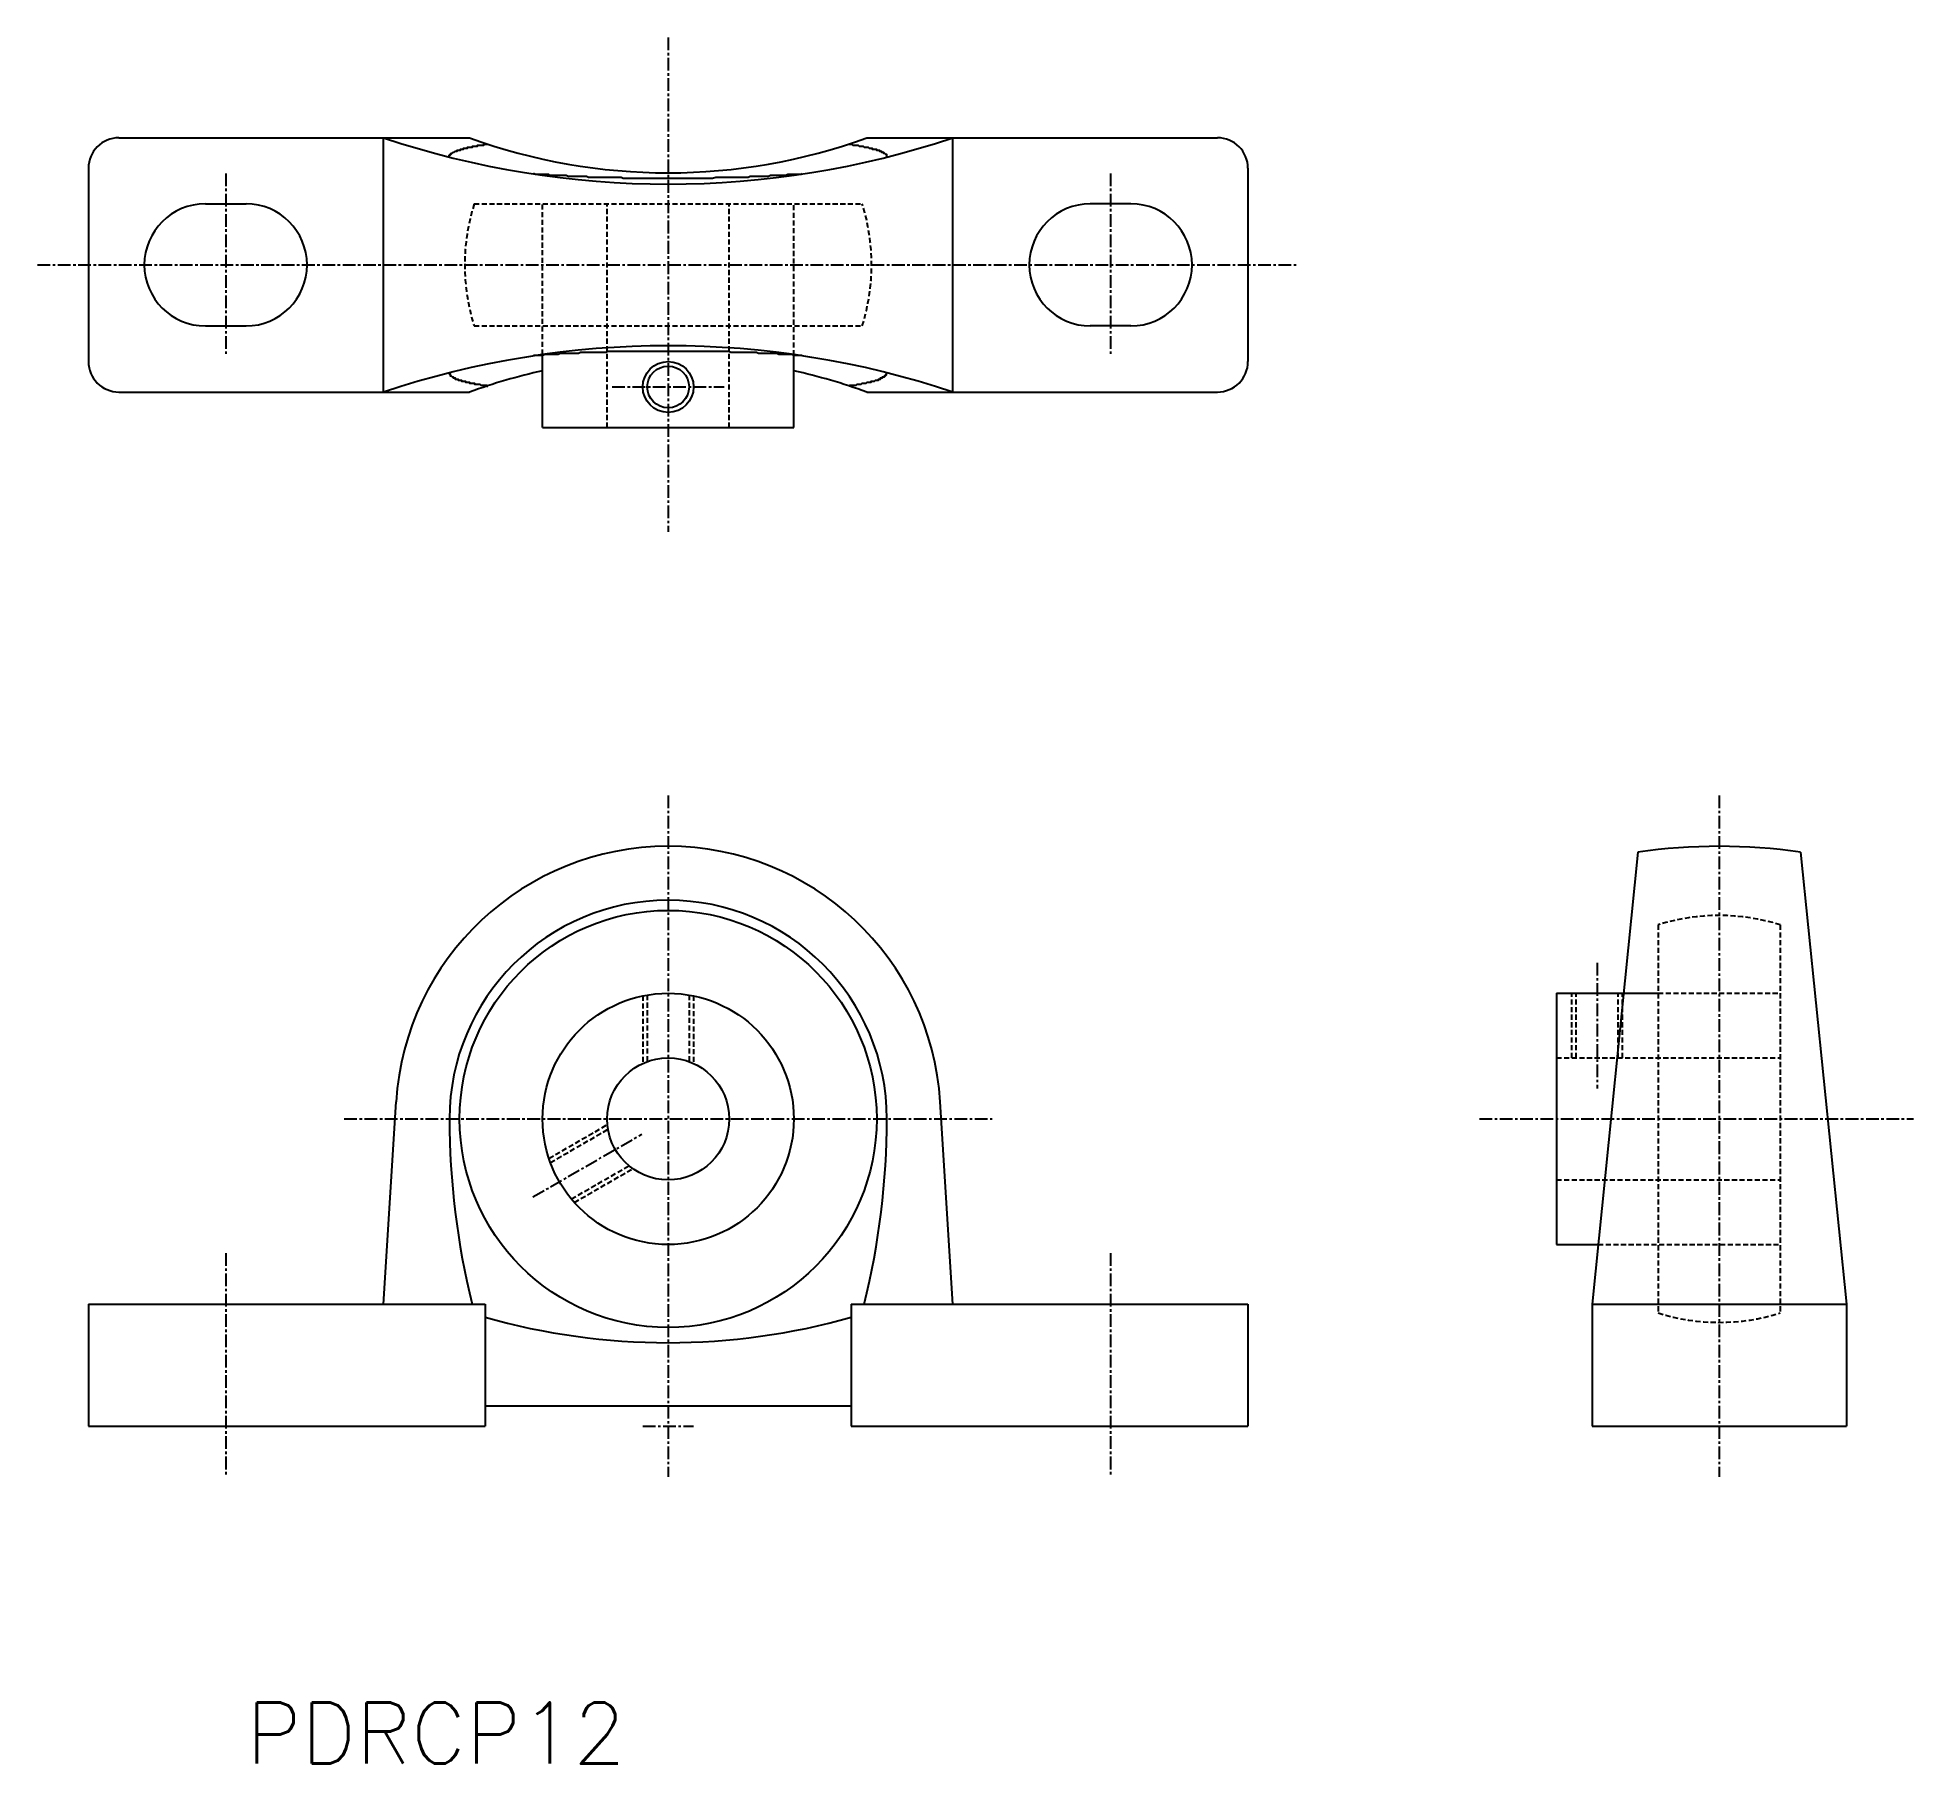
# Model space of a CAD drawing. Extents: x -23759 to -19844, y 30600 to 36102.
# Drawn here: x -23758.9 to -23574.4, y 35932 to 36101.7 of the extents above; entities outside this region: 1.
import ezdxf
from ezdxf.enums import TextEntityAlignment as Align

# ---------------------------------------------------------------- set-up
doc = ezdxf.new("R2010")
doc.units = 0
doc.header["$PDMODE"] = 1
doc.linetypes.add('CENTER', pattern=[2, 1.25, -0.25, 0.25, -0.25])
doc.linetypes.add('DASHED', pattern=[0.75, 0.5, -0.25])
doc.layers.get('0').update_dxf_attribs({"linetype": 'CONTINUOUS'})
doc.layers.add('CENTER', color=1, linetype='CENTER')
doc.styles.add('MISUMI', font='txt.shx')

msp = doc.modelspace()

# ---------------------------------------------------------------- linework, layer by layer
at = {"color": 7, "linetype": 'CONTINUOUS'}
for p, q in [((-23750.87, 36091.82), (-23716.39, 36091.82)), ((-23724.87, 36066.82), (-23724.87, 36091.82)), ((-23677.35, 36091.82), (-23642.87, 36091.82)), ((-23668.87, 36066.82), (-23668.87, 36091.82)), ((-23753.87, 36088.82), (-23753.87, 36069.82)), ((-23639.87, 36088.82), (-23639.87, 36069.82)), ((-23742.37, 36085.32), (-23738.37, 36085.32)), ((-23651.37, 36085.32), (-23655.37, 36085.32)), ((-23742.37, 36073.32), (-23738.37, 36073.32)), ((-23651.37, 36073.32), (-23655.37, 36073.32)), ((-23709.22, 36063.32), (-23709.22, 36070.51)), ((-23684.52, 36063.32), (-23684.52, 36070.44)), ((-23750.87, 36066.82), (-23716.39, 36066.82)), ((-23677.35, 36066.82), (-23642.87, 36066.82)), ((-23709.22, 36063.32), (-23684.52, 36063.32)), ((-23601.54, 36021.6), (-23606.04, 35977.16)), ((-23585.54, 36021.6), (-23581.04, 35977.16)), ((-23609.54, 36007.71), (-23609.54, 35983.01)), ((-23609.54, 36007.71), (-23599.54, 36007.71)), ((-23724.87, 35977.16), (-23723.62, 35997.05)), ((-23668.87, 35977.16), (-23670.12, 35997.05)), ((-23609.54, 35983.01), (-23605.45, 35983.01)), ((-23753.87, 35977.16), (-23714.87, 35977.16)), ((-23753.87, 35977.16), (-23753.87, 35965.16)), ((-23714.87, 35977.16), (-23714.87, 35965.16)), ((-23678.87, 35977.16), (-23639.87, 35977.16)), ((-23678.87, 35977.16), (-23678.87, 35965.16)), ((-23639.87, 35977.16), (-23639.87, 35965.16)), ((-23606.04, 35977.16), (-23581.04, 35977.16)), ((-23606.04, 35977.16), (-23606.04, 35965.16)), ((-23581.04, 35977.16), (-23581.04, 35965.16)), ((-23714.87, 35967.16), (-23678.87, 35967.16)), ((-23753.87, 35965.16), (-23714.87, 35965.16)), ((-23678.87, 35965.16), (-23639.87, 35965.16)), ((-23606.04, 35965.16), (-23581.04, 35965.16))]:
    msp.add_line(p, q, dxfattribs=at)
at = {"color": 3, "linetype": 'DASHED'}
for p, q in [((-23715.95, 36085.32), (-23677.79, 36085.32)), ((-23709.22, 36070.51), (-23709.22, 36085.32)), ((-23702.87, 36063.32), (-23702.87, 36085.32)), ((-23690.87, 36063.32), (-23690.87, 36085.32)), ((-23684.52, 36070.44), (-23684.52, 36085.32)), ((-23715.95, 36073.32), (-23677.79, 36073.32)), ((-23599.54, 36014.44), (-23599.54, 35976.29)), ((-23587.54, 36014.44), (-23587.54, 35976.29)), ((-23608.04, 36001.36), (-23608.04, 36007.71)), ((-23607.61, 36001.36), (-23607.61, 36007.71)), ((-23603.48, 36001.36), (-23603.48, 36007.71)), ((-23603.04, 36001.36), (-23603.04, 36007.71)), ((-23599.54, 36007.71), (-23587.54, 36007.71)), ((-23587.54, 36007.71), (-23587.54, 35983.01)), ((-23699.37, 36007.46), (-23699.37, 36000.82)), ((-23698.93, 36007.54), (-23698.93, 36001)), ((-23694.8, 36007.54), (-23694.8, 36001)), ((-23694.37, 36007.46), (-23694.37, 36000.82)), ((-23609.54, 36001.36), (-23587.54, 36001.36)), ((-23708.59, 35991.48), (-23702.84, 35994.8)), ((-23708.45, 35991.07), (-23702.78, 35994.34)), ((-23706.38, 35987.49), (-23700.71, 35990.76)), ((-23706.09, 35987.15), (-23700.34, 35990.47)), ((-23609.54, 35989.36), (-23587.54, 35989.36)), ((-23605.45, 35983.01), (-23587.54, 35983.01))]:
    msp.add_line(p, q, dxfattribs=at)
at = {"color": 7, "linetype": 'CONTINUOUS'}
for points in [[(-23718.4, 36089.9, 0), (-23718.4, 36089.9, 0), (-23718.4, 36089.9, 0), (-23718.4, 36090, 0), (-23718.4, 36090, 0), (-23718.4, 36090, 0), (-23718.4, 36090, 0), (-23718.4, 36090, 0), (-23718.4, 36090, 0), (-23718.4, 36090, 0), (-23718.4, 36090, 0), (-23718.4, 36090, 0), (-23718.4, 36090, 0), (-23718.4, 36090.1, 0), (-23718.4, 36090.1, 0), (-23718.3, 36090.1, 0), (-23718.3, 36090.1, 0), (-23718.3, 36090.1, 0), (-23718.3, 36090.1, 0), (-23718.3, 36090.1, 0), (-23718.3, 36090.1, 0), (-23718.3, 36090.1, 0), (-23718.3, 36090.2, 0), (-23718.3, 36090.2, 0), (-23718.3, 36090.2, 0), (-23718.3, 36090.2, 0), (-23718.3, 36090.2, 0), (-23718.3, 36090.2, 0), (-23718.2, 36090.2, 0), (-23718.2, 36090.2, 0), (-23718.2, 36090.2, 0), (-23718.2, 36090.2, 0), (-23718.2, 36090.3, 0), (-23718.2, 36090.3, 0), (-23718.2, 36090.3, 0), (-23718.1, 36090.3, 0), (-23718.1, 36090.3, 0), (-23718.1, 36090.3, 0), (-23718.1, 36090.3, 0), (-23718.1, 36090.3, 0), (-23718.1, 36090.3, 0), (-23718, 36090.4, 0), (-23718, 36090.4, 0), (-23718, 36090.4, 0), (-23718, 36090.4, 0), (-23718, 36090.4, 0), (-23717.9, 36090.4, 0), (-23717.9, 36090.4, 0), (-23717.9, 36090.4, 0), (-23717.9, 36090.4, 0), (-23717.9, 36090.4, 0), (-23717.8, 36090.5, 0), (-23717.8, 36090.5, 0), (-23717.8, 36090.5, 0), (-23717.8, 36090.5, 0), (-23717.7, 36090.5, 0), (-23717.7, 36090.5, 0), (-23717.7, 36090.5, 0), (-23717.7, 36090.5, 0), (-23717.6, 36090.5, 0), (-23717.6, 36090.6, 0), (-23717.6, 36090.6, 0), (-23717.6, 36090.6, 0), (-23717.5, 36090.6, 0), (-23717.5, 36090.6, 0), (-23717.5, 36090.6, 0), (-23717.4, 36090.6, 0), (-23717.4, 36090.6, 0), (-23717.4, 36090.6, 0), (-23717.3, 36090.6, 0), (-23717.3, 36090.7, 0), (-23717.3, 36090.7, 0), (-23717.2, 36090.7, 0), (-23717.2, 36090.7, 0), (-23717.2, 36090.7, 0), (-23717.1, 36090.7, 0), (-23717.1, 36090.7, 0), (-23717.1, 36090.7, 0), (-23717, 36090.7, 0), (-23717, 36090.7, 0), (-23717, 36090.8, 0), (-23716.9, 36090.8, 0), (-23716.9, 36090.8, 0), (-23716.8, 36090.8, 0), (-23716.8, 36090.8, 0), (-23716.8, 36090.8, 0), (-23716.7, 36090.8, 0), (-23716.7, 36090.8, 0), (-23716.6, 36090.8, 0), (-23716.6, 36090.8, 0), (-23716.6, 36090.9, 0), (-23716.5, 36090.9, 0), (-23716.5, 36090.9, 0), (-23716.4, 36090.9, 0), (-23716.4, 36090.9, 0), (-23716.3, 36090.9, 0), (-23716.3, 36090.9, 0), (-23716.2, 36090.9, 0), (-23716.2, 36090.9, 0), (-23716.2, 36090.9, 0), (-23716.1, 36090.9, 0), (-23716.1, 36091, 0), (-23716, 36091, 0), (-23716, 36091, 0), (-23715.9, 36091, 0), (-23715.9, 36091, 0), (-23715.8, 36091, 0), (-23715.8, 36091, 0), (-23715.7, 36091, 0), (-23715.7, 36091, 0), (-23715.6, 36091, 0), (-23715.6, 36091.1, 0), (-23715.5, 36091.1, 0), (-23715.5, 36091.1, 0), (-23715.4, 36091.1, 0), (-23715.3, 36091.1, 0), (-23715.3, 36091.1, 0), (-23715.2, 36091.1, 0), (-23715.2, 36091.1, 0), (-23715.1, 36091.1, 0), (-23715.1, 36091.1, 0), (-23715, 36091.1, 0), (-23715, 36091.2, 0), (-23714.9, 36091.2, 0), (-23714.8, 36091.2, 0), (-23714.8, 36091.2, 0), (-23714.7, 36091.2, 0), (-23714.7, 36091.2, 0), (-23714.6, 36091.2, 0)], [(-23679.1, 36091.2, 0), (-23679.1, 36091.2, 0), (-23679, 36091.2, 0), (-23679, 36091.2, 0), (-23678.9, 36091.2, 0), (-23678.8, 36091.2, 0), (-23678.8, 36091.2, 0), (-23678.7, 36091.1, 0), (-23678.7, 36091.1, 0), (-23678.6, 36091.1, 0), (-23678.6, 36091.1, 0), (-23678.5, 36091.1, 0), (-23678.4, 36091.1, 0), (-23678.4, 36091.1, 0), (-23678.3, 36091.1, 0), (-23678.3, 36091.1, 0), (-23678.2, 36091.1, 0), (-23678.2, 36091.1, 0), (-23678.1, 36091, 0), (-23678.1, 36091, 0), (-23678, 36091, 0), (-23678, 36091, 0), (-23677.9, 36091, 0), (-23677.9, 36091, 0), (-23677.8, 36091, 0), (-23677.8, 36091, 0), (-23677.7, 36091, 0), (-23677.7, 36091, 0), (-23677.6, 36090.9, 0), (-23677.6, 36090.9, 0), (-23677.5, 36090.9, 0), (-23677.5, 36090.9, 0), (-23677.5, 36090.9, 0), (-23677.4, 36090.9, 0), (-23677.4, 36090.9, 0), (-23677.3, 36090.9, 0), (-23677.3, 36090.9, 0), (-23677.2, 36090.9, 0), (-23677.2, 36090.9, 0), (-23677.1, 36090.8, 0), (-23677.1, 36090.8, 0), (-23677.1, 36090.8, 0), (-23677, 36090.8, 0), (-23677, 36090.8, 0), (-23676.9, 36090.8, 0), (-23676.9, 36090.8, 0), (-23676.9, 36090.8, 0), (-23676.8, 36090.8, 0), (-23676.8, 36090.8, 0), (-23676.8, 36090.7, 0), (-23676.7, 36090.7, 0), (-23676.7, 36090.7, 0), (-23676.6, 36090.7, 0), (-23676.6, 36090.7, 0), (-23676.6, 36090.7, 0), (-23676.5, 36090.7, 0), (-23676.5, 36090.7, 0), (-23676.5, 36090.7, 0), (-23676.4, 36090.7, 0), (-23676.4, 36090.6, 0), (-23676.4, 36090.6, 0), (-23676.3, 36090.6, 0), (-23676.3, 36090.6, 0), (-23676.3, 36090.6, 0), (-23676.2, 36090.6, 0), (-23676.2, 36090.6, 0), (-23676.2, 36090.6, 0), (-23676.2, 36090.6, 0), (-23676.1, 36090.6, 0), (-23676.1, 36090.5, 0), (-23676.1, 36090.5, 0), (-23676.1, 36090.5, 0), (-23676, 36090.5, 0), (-23676, 36090.5, 0), (-23676, 36090.5, 0), (-23676, 36090.5, 0), (-23675.9, 36090.5, 0), (-23675.9, 36090.5, 0), (-23675.9, 36090.4, 0), (-23675.9, 36090.4, 0), (-23675.8, 36090.4, 0), (-23675.8, 36090.4, 0), (-23675.8, 36090.4, 0), (-23675.8, 36090.4, 0), (-23675.8, 36090.4, 0), (-23675.7, 36090.4, 0), (-23675.7, 36090.4, 0), (-23675.7, 36090.4, 0), (-23675.7, 36090.3, 0), (-23675.7, 36090.3, 0), (-23675.6, 36090.3, 0), (-23675.6, 36090.3, 0), (-23675.6, 36090.3, 0), (-23675.6, 36090.3, 0), (-23675.6, 36090.3, 0), (-23675.6, 36090.3, 0), (-23675.6, 36090.3, 0), (-23675.5, 36090.2, 0), (-23675.5, 36090.2, 0), (-23675.5, 36090.2, 0), (-23675.5, 36090.2, 0), (-23675.5, 36090.2, 0), (-23675.5, 36090.2, 0), (-23675.5, 36090.2, 0), (-23675.5, 36090.2, 0), (-23675.5, 36090.2, 0), (-23675.4, 36090.2, 0), (-23675.4, 36090.1, 0), (-23675.4, 36090.1, 0), (-23675.4, 36090.1, 0), (-23675.4, 36090.1, 0), (-23675.4, 36090.1, 0), (-23675.4, 36090.1, 0), (-23675.4, 36090.1, 0), (-23675.4, 36090.1, 0), (-23675.4, 36090.1, 0), (-23675.4, 36090, 0), (-23675.4, 36090, 0), (-23675.4, 36090, 0), (-23675.4, 36090, 0), (-23675.4, 36090, 0), (-23675.4, 36090, 0), (-23675.4, 36090, 0), (-23675.4, 36090, 0), (-23675.4, 36090, 0), (-23675.4, 36090, 0), (-23675.4, 36089.9, 0), (-23675.4, 36089.9, 0), (-23675.4, 36089.9, 0)], [(-23683.7, 36088.3, 0), (-23683.8, 36088.2, 0), (-23684, 36088.2, 0), (-23684.2, 36088.2, 0), (-23684.4, 36088.2, 0), (-23684.5, 36088.2, 0), (-23684.7, 36088.2, 0), (-23684.9, 36088.2, 0), (-23685.1, 36088.2, 0), (-23685.3, 36088.1, 0), (-23685.5, 36088.1, 0), (-23685.7, 36088.1, 0), (-23685.9, 36088.1, 0), (-23686, 36088.1, 0), (-23686.2, 36088.1, 0), (-23686.4, 36088.1, 0), (-23686.6, 36088.1, 0), (-23686.8, 36088.1, 0), (-23687, 36088, 0), (-23687.2, 36088, 0), (-23687.4, 36088, 0), (-23687.6, 36088, 0), (-23687.8, 36088, 0), (-23688, 36088, 0), (-23688.2, 36088, 0), (-23688.4, 36088, 0), (-23688.6, 36088, 0), (-23688.8, 36088, 0), (-23689, 36087.9, 0), (-23689.3, 36087.9, 0), (-23689.5, 36087.9, 0), (-23689.7, 36087.9, 0), (-23689.9, 36087.9, 0), (-23690.1, 36087.9, 0), (-23690.3, 36087.9, 0), (-23690.5, 36087.9, 0), (-23690.7, 36087.9, 0), (-23690.9, 36087.9, 0), (-23691.2, 36087.9, 0), (-23691.4, 36087.9, 0), (-23691.6, 36087.9, 0), (-23691.8, 36087.9, 0), (-23692, 36087.9, 0), (-23692.2, 36087.9, 0), (-23692.5, 36087.8, 0), (-23692.7, 36087.8, 0), (-23692.9, 36087.8, 0), (-23693.1, 36087.8, 0), (-23693.3, 36087.8, 0), (-23693.5, 36087.8, 0), (-23693.8, 36087.8, 0), (-23694, 36087.8, 0), (-23694.2, 36087.8, 0), (-23694.4, 36087.8, 0), (-23694.7, 36087.8, 0), (-23694.9, 36087.8, 0), (-23695.1, 36087.8, 0), (-23695.3, 36087.8, 0), (-23695.5, 36087.8, 0), (-23695.8, 36087.8, 0), (-23696, 36087.8, 0), (-23696.2, 36087.8, 0), (-23696.4, 36087.8, 0), (-23696.6, 36087.8, 0), (-23696.9, 36087.8, 0), (-23697.1, 36087.8, 0), (-23697.3, 36087.8, 0), (-23697.5, 36087.8, 0), (-23697.8, 36087.8, 0), (-23698, 36087.8, 0), (-23698.2, 36087.8, 0), (-23698.4, 36087.8, 0), (-23698.6, 36087.8, 0), (-23698.9, 36087.8, 0), (-23699.1, 36087.8, 0), (-23699.3, 36087.8, 0), (-23699.5, 36087.8, 0), (-23699.8, 36087.8, 0), (-23700, 36087.8, 0), (-23700.2, 36087.8, 0), (-23700.4, 36087.8, 0), (-23700.6, 36087.8, 0), (-23700.9, 36087.8, 0), (-23701.1, 36087.8, 0), (-23701.3, 36087.8, 0), (-23701.5, 36087.9, 0), (-23701.7, 36087.9, 0), (-23701.9, 36087.9, 0), (-23702.2, 36087.9, 0), (-23702.4, 36087.9, 0), (-23702.6, 36087.9, 0), (-23702.8, 36087.9, 0), (-23703, 36087.9, 0), (-23703.2, 36087.9, 0), (-23703.4, 36087.9, 0), (-23703.6, 36087.9, 0), (-23703.9, 36087.9, 0), (-23704.1, 36087.9, 0), (-23704.3, 36087.9, 0), (-23704.5, 36087.9, 0), (-23704.7, 36087.9, 0), (-23704.9, 36088, 0), (-23705.1, 36088, 0), (-23705.3, 36088, 0), (-23705.5, 36088, 0), (-23705.7, 36088, 0), (-23705.9, 36088, 0), (-23706.1, 36088, 0), (-23706.3, 36088, 0), (-23706.5, 36088, 0), (-23706.7, 36088, 0), (-23706.9, 36088.1, 0), (-23707.1, 36088.1, 0), (-23707.3, 36088.1, 0), (-23707.5, 36088.1, 0), (-23707.7, 36088.1, 0), (-23707.9, 36088.1, 0), (-23708.1, 36088.1, 0), (-23708.3, 36088.1, 0), (-23708.5, 36088.1, 0), (-23708.6, 36088.2, 0), (-23708.8, 36088.2, 0), (-23709, 36088.2, 0), (-23709.2, 36088.2, 0), (-23709.4, 36088.2, 0), (-23709.6, 36088.2, 0), (-23709.7, 36088.2, 0), (-23709.9, 36088.2, 0), (-23710.1, 36088.3, 0)], [(-23683.7, 36070.4, 0), (-23683.8, 36070.4, 0), (-23684, 36070.4, 0), (-23684.2, 36070.4, 0), (-23684.4, 36070.4, 0), (-23684.5, 36070.4, 0), (-23684.7, 36070.5, 0), (-23684.9, 36070.5, 0), (-23685.1, 36070.5, 0), (-23685.3, 36070.5, 0), (-23685.5, 36070.5, 0), (-23685.7, 36070.5, 0), (-23685.9, 36070.5, 0), (-23686, 36070.5, 0), (-23686.2, 36070.6, 0), (-23686.4, 36070.6, 0), (-23686.6, 36070.6, 0), (-23686.8, 36070.6, 0), (-23687, 36070.6, 0), (-23687.2, 36070.6, 0), (-23687.4, 36070.6, 0), (-23687.6, 36070.6, 0), (-23687.8, 36070.6, 0), (-23688, 36070.6, 0), (-23688.2, 36070.7, 0), (-23688.4, 36070.7, 0), (-23688.6, 36070.7, 0), (-23688.8, 36070.7, 0), (-23689, 36070.7, 0), (-23689.3, 36070.7, 0), (-23689.5, 36070.7, 0), (-23689.7, 36070.7, 0), (-23689.9, 36070.7, 0), (-23690.1, 36070.7, 0), (-23690.3, 36070.7, 0), (-23690.5, 36070.7, 0), (-23690.7, 36070.7, 0), (-23690.9, 36070.8, 0), (-23691.2, 36070.8, 0), (-23691.4, 36070.8, 0), (-23691.6, 36070.8, 0), (-23691.8, 36070.8, 0), (-23692, 36070.8, 0), (-23692.2, 36070.8, 0), (-23692.5, 36070.8, 0), (-23692.7, 36070.8, 0), (-23692.9, 36070.8, 0), (-23693.1, 36070.8, 0), (-23693.3, 36070.8, 0), (-23693.5, 36070.8, 0), (-23693.8, 36070.8, 0), (-23694, 36070.8, 0), (-23694.2, 36070.8, 0), (-23694.4, 36070.8, 0), (-23694.7, 36070.8, 0), (-23694.9, 36070.8, 0), (-23695.1, 36070.8, 0), (-23695.3, 36070.8, 0), (-23695.5, 36070.8, 0), (-23695.8, 36070.8, 0), (-23696, 36070.8, 0), (-23696.2, 36070.8, 0), (-23696.4, 36070.8, 0), (-23696.6, 36070.8, 0), (-23696.9, 36070.8, 0), (-23697.1, 36070.8, 0), (-23697.3, 36070.8, 0), (-23697.5, 36070.8, 0), (-23697.8, 36070.8, 0), (-23698, 36070.8, 0), (-23698.2, 36070.8, 0), (-23698.4, 36070.8, 0), (-23698.6, 36070.8, 0), (-23698.9, 36070.8, 0), (-23699.1, 36070.8, 0), (-23699.3, 36070.8, 0), (-23699.5, 36070.8, 0), (-23699.8, 36070.8, 0), (-23700, 36070.8, 0), (-23700.2, 36070.8, 0), (-23700.4, 36070.8, 0), (-23700.6, 36070.8, 0), (-23700.9, 36070.8, 0), (-23701.1, 36070.8, 0), (-23701.3, 36070.8, 0), (-23701.5, 36070.8, 0), (-23701.7, 36070.8, 0), (-23701.9, 36070.8, 0), (-23702.2, 36070.8, 0), (-23702.4, 36070.8, 0), (-23702.6, 36070.8, 0), (-23702.8, 36070.8, 0), (-23703, 36070.7, 0), (-23703.2, 36070.7, 0), (-23703.4, 36070.7, 0), (-23703.6, 36070.7, 0), (-23703.9, 36070.7, 0), (-23704.1, 36070.7, 0), (-23704.3, 36070.7, 0), (-23704.5, 36070.7, 0), (-23704.7, 36070.7, 0), (-23704.9, 36070.7, 0), (-23705.1, 36070.7, 0), (-23705.3, 36070.7, 0), (-23705.5, 36070.7, 0), (-23705.7, 36070.6, 0), (-23705.9, 36070.6, 0), (-23706.1, 36070.6, 0), (-23706.3, 36070.6, 0), (-23706.5, 36070.6, 0), (-23706.7, 36070.6, 0), (-23706.9, 36070.6, 0), (-23707.1, 36070.6, 0), (-23707.3, 36070.6, 0), (-23707.5, 36070.6, 0), (-23707.7, 36070.5, 0), (-23707.9, 36070.5, 0), (-23708.1, 36070.5, 0), (-23708.3, 36070.5, 0), (-23708.5, 36070.5, 0), (-23708.6, 36070.5, 0), (-23708.8, 36070.5, 0), (-23709, 36070.5, 0), (-23709.2, 36070.4, 0), (-23709.4, 36070.4, 0), (-23709.6, 36070.4, 0), (-23709.7, 36070.4, 0), (-23709.9, 36070.4, 0), (-23710.1, 36070.4, 0)], [(-23718.4, 36068.7, 0), (-23718.4, 36068.7, 0), (-23718.4, 36068.7, 0), (-23718.4, 36068.7, 0), (-23718.4, 36068.7, 0), (-23718.4, 36068.7, 0), (-23718.4, 36068.7, 0), (-23718.4, 36068.6, 0), (-23718.4, 36068.6, 0), (-23718.4, 36068.6, 0), (-23718.4, 36068.6, 0), (-23718.4, 36068.6, 0), (-23718.4, 36068.6, 0), (-23718.4, 36068.6, 0), (-23718.4, 36068.6, 0), (-23718.3, 36068.6, 0), (-23718.3, 36068.5, 0), (-23718.3, 36068.5, 0), (-23718.3, 36068.5, 0), (-23718.3, 36068.5, 0), (-23718.3, 36068.5, 0), (-23718.3, 36068.5, 0), (-23718.3, 36068.5, 0), (-23718.3, 36068.5, 0), (-23718.3, 36068.5, 0), (-23718.3, 36068.5, 0), (-23718.3, 36068.4, 0), (-23718.3, 36068.4, 0), (-23718.2, 36068.4, 0), (-23718.2, 36068.4, 0), (-23718.2, 36068.4, 0), (-23718.2, 36068.4, 0), (-23718.2, 36068.4, 0), (-23718.2, 36068.4, 0), (-23718.2, 36068.4, 0), (-23718.1, 36068.3, 0), (-23718.1, 36068.3, 0), (-23718.1, 36068.3, 0), (-23718.1, 36068.3, 0), (-23718.1, 36068.3, 0), (-23718.1, 36068.3, 0), (-23718, 36068.3, 0), (-23718, 36068.3, 0), (-23718, 36068.3, 0), (-23718, 36068.3, 0), (-23718, 36068.2, 0), (-23717.9, 36068.2, 0), (-23717.9, 36068.2, 0), (-23717.9, 36068.2, 0), (-23717.9, 36068.2, 0), (-23717.9, 36068.2, 0), (-23717.8, 36068.2, 0), (-23717.8, 36068.2, 0), (-23717.8, 36068.2, 0), (-23717.8, 36068.1, 0), (-23717.7, 36068.1, 0), (-23717.7, 36068.1, 0), (-23717.7, 36068.1, 0), (-23717.7, 36068.1, 0), (-23717.6, 36068.1, 0), (-23717.6, 36068.1, 0), (-23717.6, 36068.1, 0), (-23717.6, 36068.1, 0), (-23717.5, 36068.1, 0), (-23717.5, 36068, 0), (-23717.5, 36068, 0), (-23717.4, 36068, 0), (-23717.4, 36068, 0), (-23717.4, 36068, 0), (-23717.3, 36068, 0), (-23717.3, 36068, 0), (-23717.3, 36068, 0), (-23717.2, 36068, 0), (-23717.2, 36068, 0), (-23717.2, 36067.9, 0), (-23717.1, 36067.9, 0), (-23717.1, 36067.9, 0), (-23717.1, 36067.9, 0), (-23717, 36067.9, 0), (-23717, 36067.9, 0), (-23717, 36067.9, 0), (-23716.9, 36067.9, 0), (-23716.9, 36067.9, 0), (-23716.8, 36067.9, 0), (-23716.8, 36067.8, 0), (-23716.8, 36067.8, 0), (-23716.7, 36067.8, 0), (-23716.7, 36067.8, 0), (-23716.6, 36067.8, 0), (-23716.6, 36067.8, 0), (-23716.6, 36067.8, 0), (-23716.5, 36067.8, 0), (-23716.5, 36067.8, 0), (-23716.4, 36067.8, 0), (-23716.4, 36067.7, 0), (-23716.3, 36067.7, 0), (-23716.3, 36067.7, 0), (-23716.2, 36067.7, 0), (-23716.2, 36067.7, 0), (-23716.2, 36067.7, 0), (-23716.1, 36067.7, 0), (-23716.1, 36067.7, 0), (-23716, 36067.7, 0), (-23716, 36067.7, 0), (-23715.9, 36067.7, 0), (-23715.9, 36067.6, 0), (-23715.8, 36067.6, 0), (-23715.8, 36067.6, 0), (-23715.7, 36067.6, 0), (-23715.7, 36067.6, 0), (-23715.6, 36067.6, 0), (-23715.6, 36067.6, 0), (-23715.5, 36067.6, 0), (-23715.5, 36067.6, 0), (-23715.4, 36067.6, 0), (-23715.3, 36067.5, 0), (-23715.3, 36067.5, 0), (-23715.2, 36067.5, 0), (-23715.2, 36067.5, 0), (-23715.1, 36067.5, 0), (-23715.1, 36067.5, 0), (-23715, 36067.5, 0), (-23715, 36067.5, 0), (-23714.9, 36067.5, 0), (-23714.8, 36067.5, 0), (-23714.8, 36067.5, 0), (-23714.7, 36067.5, 0), (-23714.7, 36067.4, 0), (-23714.6, 36067.4, 0)], [(-23679.1, 36067.4, 0), (-23679.1, 36067.4, 0), (-23679, 36067.5, 0), (-23679, 36067.5, 0), (-23678.9, 36067.5, 0), (-23678.8, 36067.5, 0), (-23678.8, 36067.5, 0), (-23678.7, 36067.5, 0), (-23678.7, 36067.5, 0), (-23678.6, 36067.5, 0), (-23678.6, 36067.5, 0), (-23678.5, 36067.5, 0), (-23678.4, 36067.5, 0), (-23678.4, 36067.5, 0), (-23678.3, 36067.6, 0), (-23678.3, 36067.6, 0), (-23678.2, 36067.6, 0), (-23678.2, 36067.6, 0), (-23678.1, 36067.6, 0), (-23678.1, 36067.6, 0), (-23678, 36067.6, 0), (-23678, 36067.6, 0), (-23677.9, 36067.6, 0), (-23677.9, 36067.6, 0), (-23677.8, 36067.7, 0), (-23677.8, 36067.7, 0), (-23677.7, 36067.7, 0), (-23677.7, 36067.7, 0), (-23677.6, 36067.7, 0), (-23677.6, 36067.7, 0), (-23677.5, 36067.7, 0), (-23677.5, 36067.7, 0), (-23677.5, 36067.7, 0), (-23677.4, 36067.7, 0), (-23677.4, 36067.7, 0), (-23677.3, 36067.8, 0), (-23677.3, 36067.8, 0), (-23677.2, 36067.8, 0), (-23677.2, 36067.8, 0), (-23677.1, 36067.8, 0), (-23677.1, 36067.8, 0), (-23677.1, 36067.8, 0), (-23677, 36067.8, 0), (-23677, 36067.8, 0), (-23676.9, 36067.8, 0), (-23676.9, 36067.9, 0), (-23676.9, 36067.9, 0), (-23676.8, 36067.9, 0), (-23676.8, 36067.9, 0), (-23676.8, 36067.9, 0), (-23676.7, 36067.9, 0), (-23676.7, 36067.9, 0), (-23676.6, 36067.9, 0), (-23676.6, 36067.9, 0), (-23676.6, 36067.9, 0), (-23676.5, 36068, 0), (-23676.5, 36068, 0), (-23676.5, 36068, 0), (-23676.4, 36068, 0), (-23676.4, 36068, 0), (-23676.4, 36068, 0), (-23676.3, 36068, 0), (-23676.3, 36068, 0), (-23676.3, 36068, 0), (-23676.2, 36068, 0), (-23676.2, 36068.1, 0), (-23676.2, 36068.1, 0), (-23676.2, 36068.1, 0), (-23676.1, 36068.1, 0), (-23676.1, 36068.1, 0), (-23676.1, 36068.1, 0), (-23676.1, 36068.1, 0), (-23676, 36068.1, 0), (-23676, 36068.1, 0), (-23676, 36068.1, 0), (-23676, 36068.2, 0), (-23675.9, 36068.2, 0), (-23675.9, 36068.2, 0), (-23675.9, 36068.2, 0), (-23675.9, 36068.2, 0), (-23675.8, 36068.2, 0), (-23675.8, 36068.2, 0), (-23675.8, 36068.2, 0), (-23675.8, 36068.2, 0), (-23675.8, 36068.3, 0), (-23675.7, 36068.3, 0), (-23675.7, 36068.3, 0), (-23675.7, 36068.3, 0), (-23675.7, 36068.3, 0), (-23675.7, 36068.3, 0), (-23675.6, 36068.3, 0), (-23675.6, 36068.3, 0), (-23675.6, 36068.3, 0), (-23675.6, 36068.3, 0), (-23675.6, 36068.4, 0), (-23675.6, 36068.4, 0), (-23675.6, 36068.4, 0), (-23675.5, 36068.4, 0), (-23675.5, 36068.4, 0), (-23675.5, 36068.4, 0), (-23675.5, 36068.4, 0), (-23675.5, 36068.4, 0), (-23675.5, 36068.4, 0), (-23675.5, 36068.5, 0), (-23675.5, 36068.5, 0), (-23675.5, 36068.5, 0), (-23675.4, 36068.5, 0), (-23675.4, 36068.5, 0), (-23675.4, 36068.5, 0), (-23675.4, 36068.5, 0), (-23675.4, 36068.5, 0), (-23675.4, 36068.5, 0), (-23675.4, 36068.5, 0), (-23675.4, 36068.6, 0), (-23675.4, 36068.6, 0), (-23675.4, 36068.6, 0), (-23675.4, 36068.6, 0), (-23675.4, 36068.6, 0), (-23675.4, 36068.6, 0), (-23675.4, 36068.6, 0), (-23675.4, 36068.6, 0), (-23675.4, 36068.6, 0), (-23675.4, 36068.7, 0), (-23675.4, 36068.7, 0), (-23675.4, 36068.7, 0), (-23675.4, 36068.7, 0), (-23675.4, 36068.7, 0), (-23675.4, 36068.7, 0), (-23675.4, 36068.7, 0)]]:
    msp.add_polyline3d(points, dxfattribs=at)
at = {"color": 3, "linetype": 'CONTINUOUS'}
msp.add_circle((-23696.87, 36067.32), 2.5, dxfattribs=at)
at = {"color": 7, "linetype": 'CONTINUOUS'}
for centre, radius in [((-23696.87, 36067.32), 2.05), ((-23696.87, 35995.36), 20.5), ((-23696.87, 35995.36), 12.35), ((-23696.87, 35995.36), 6)]:
    msp.add_circle(centre, radius, dxfattribs=at)
for centre, radius, start, end in [((-23750.87, 36088.82), 3, 90, 180), ((-23696.87, 36175.6), 88.34, 251.521, 288.479), ((-23696.87, 36145.37), 57, 249.9775, 290.0225), ((-23642.87, 36088.82), 3, 0, 90), ((-23742.37, 36079.32), 6, 90, 270), ((-23738.37, 36079.32), 6, 270, 90), ((-23655.37, 36079.32), 6, 90, 270), ((-23651.37, 36079.32), 6, 270, 90), ((-23696.87, 35983.03), 88.34, 71.521, 108.479), ((-23750.87, 36069.82), 3, 180, 270), ((-23696.87, 36013.26), 57, 102.5133, 110.0225), ((-23696.87, 36013.26), 57, 69.9775, 77.4867), ((-23642.87, 36069.82), 3, 270, 0), ((-23696.87, 35995.36), 26.8, 3.6056, 176.3944), ((-23593.54, 35965.16), 57, 81.9318, 98.0682), ((-23696.87, 35995.36), 21.5, 0, 180), ((-23643.37, 35995.36), 75, 180, 194.044), ((-23750.37, 35995.36), 75, 345.956, 0), ((-23696.87, 36039.36), 66, 254.1734, 285.8266)]:
    msp.add_arc(centre, radius, start, end, dxfattribs=at)
at = {"color": 3, "linetype": 'DASHED'}
for centre, start, end in [((-23696.87, 36079.32), 162.5424, 197.4576), ((-23696.87, 36079.32), 342.5424, 17.4576), ((-23593.54, 35995.36), 72.5424, 107.4576), ((-23593.54, 35995.36), 252.5424, 287.4576)]:
    msp.add_arc(centre, 20, start, end, dxfattribs=at)
at = {"color": 7, "linetype": 'CONTINUOUS'}
msp.add_point((-19844.35, 30599.58), dxfattribs=at)
at = {"layer": 'CENTER', "color": 1, "linetype": 'CENTER'}
for p, q in [((-23696.87, 36101.67), (-23696.87, 36053.09)), ((-23740.37, 36088.32), (-23740.37, 36070.32)), ((-23653.37, 36088.32), (-23653.37, 36070.32)), ((-23758.87, 36079.32), (-23634.87, 36079.32)), ((-23702.37, 36067.32), (-23691.37, 36067.32)), ((-23696.87, 36027.16), (-23696.87, 35960.16)), ((-23593.54, 36027.16), (-23593.54, 35960.16)), ((-23605.54, 36010.71), (-23605.54, 35998.36)), ((-23728.72, 35995.36), (-23665.02, 35995.36)), ((-23617.11, 35995.36), (-23574.44, 35995.36)), ((-23710.16, 35987.69), (-23699.47, 35993.86)), ((-23740.37, 35982.16), (-23740.37, 35960.16)), ((-23653.37, 35982.16), (-23653.37, 35960.16)), ((-23699.37, 35965.16), (-23694.37, 35965.16))]:
    msp.add_line(p, q, dxfattribs=at)

# ---------------------------------------------------------------- texts
at = {"color": 7, "linetype": 'CONTINUOUS', "style": 'MISUMI'}
msp.add_text('PDRCP12', height=6, dxfattribs=at).set_placement((-23719.7, 35931.99), align=Align.CENTER)

doc.saveas('drawing.dxf')
